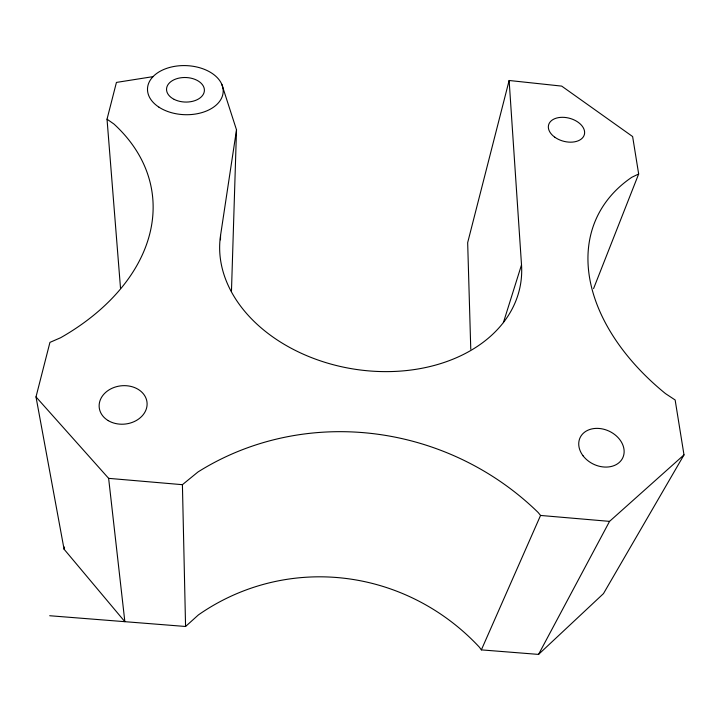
<?xml version="1.0" encoding="UTF-8"?>
<svg xmlns="http://www.w3.org/2000/svg" width="720" height="720" viewBox="0 0 720 720"><rect width="100%" height="100%" fill="white"/><g stroke="black" fill="none" stroke-linecap="round" stroke-linejoin="round"><path stroke-width="1.08" d="M220.473 239.85L220.563 235.368L236.511 129.852L221.805 84.294M231.462 291.384L236.511 129.852M153.018 76.644L116.433 82.422L107.028 119.196L113.913 124.002A223.515 151.137 -8.2 0 1 60.624 337.734L49.941 342.378L36 396.9L108.63 478.35L124.857 621.684L64.071 549.198L64.539 547.02M593.577 288.594L638.667 173.988L632.628 136.557L561.699 86.112L509.13 80.487L467.667 242.658L470.772 349.281M503.388 322.632L521.514 264.87L509.13 80.487M638.667 173.988L631.809 177.282A212.94 140.031 24.9 0 0 665.514 393.624L675.144 399.987L684 454.878L603.477 593.604L538.551 654.408L481.365 649.881L540.558 515.448L538.119 512.451A270.486 255.753 23.7 0 0 198 471.96L182.412 484.686L108.63 478.35M538.551 654.408L609.552 521.37L684 454.878M49.707 615.735L185.571 626.481L198.405 614.907A222.39 216.684 71.2 0 1 479.43 647.235L481.365 649.881M540.558 515.448L609.552 521.37M36 396.9L64.071 549.198M107.028 119.196L120.492 287.937M182.412 484.686L185.571 626.481M521.514 264.87A151.974 111.294 9.4 0 1 366.12 370.647A151.974 111.294 9.4 0 1 220.563 235.368M174.159 99.378A18.936 12.267 2.2 0 0 204.273 91.638A18.936 12.267 2.2 0 0 177.984 78.345A18.936 12.267 2.2 0 0 174.159 99.378M583.056 455.796A23.598 18.27 25.4 0 0 622.179 458.928A23.598 18.27 25.4 0 0 599.067 428.454A23.598 18.27 25.4 0 0 583.056 455.796M108.234 420.624A24.039 19.224 -6.2 0 0 146.853 406.818A24.039 19.224 -6.2 0 0 114.291 387.369A24.039 19.224 -6.2 0 0 108.234 420.624M554.769 137.187A18.522 11.871 15.1 0 0 584.343 134.649A18.522 11.871 15.1 0 0 560.331 117.396A18.522 11.871 15.1 0 0 554.769 137.187M158.967 107.181A37.881 24.552 2.2 0 0 222.066 96.957A37.881 24.552 2.2 0 0 175.014 66.294A37.881 24.552 2.2 0 0 158.967 107.181"/></g></svg>
